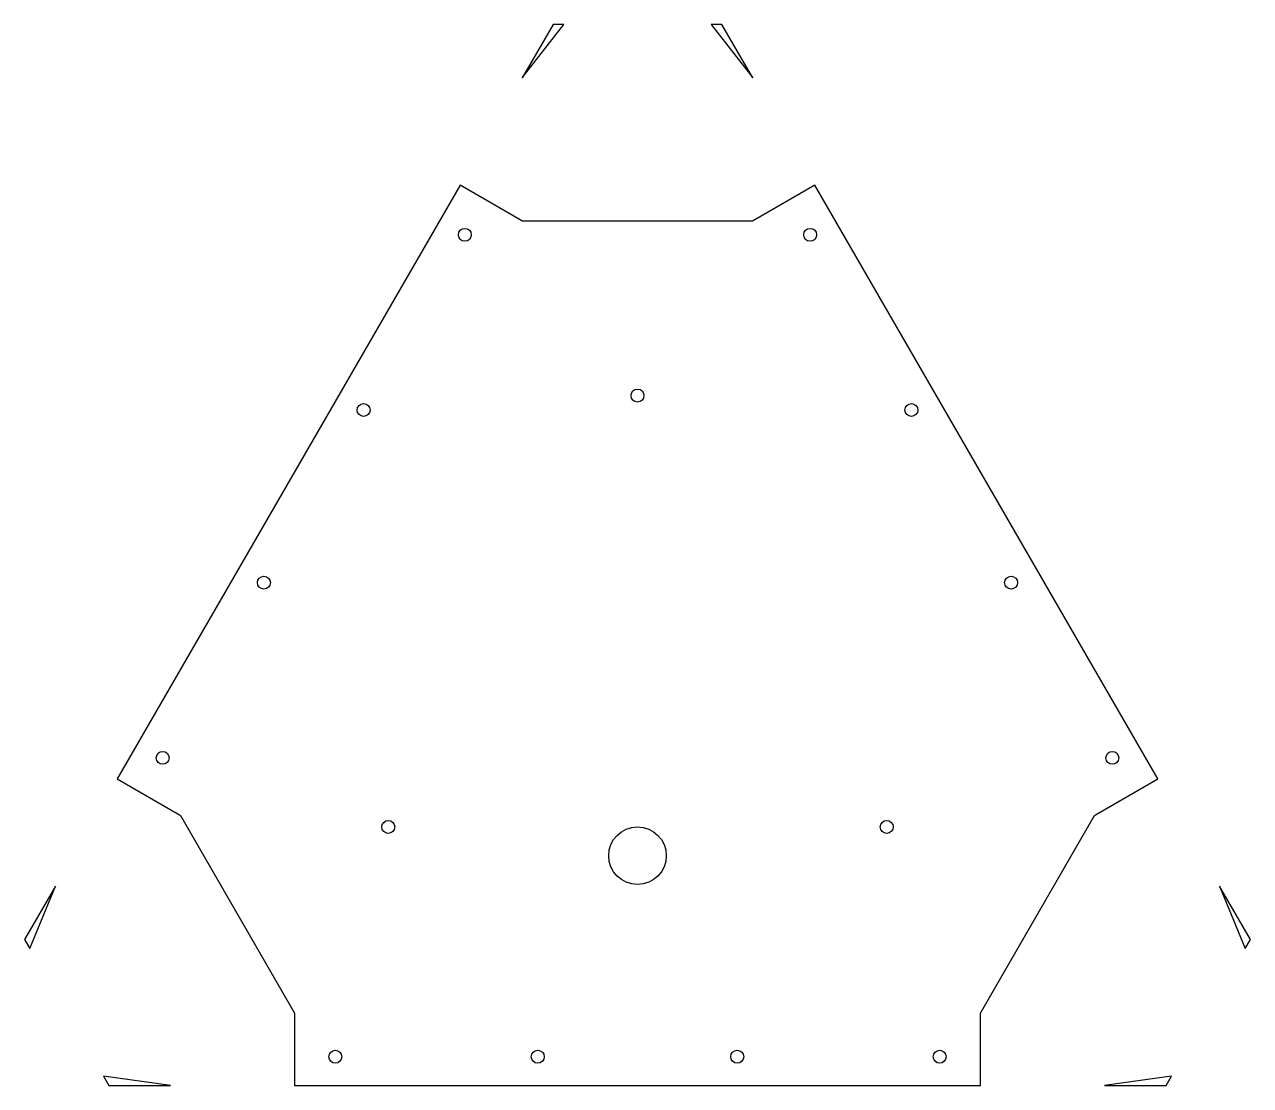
# Model space of a CAD drawing. Header units: metres. Extents: x -213 to 213, y -140 to 229.
import ezdxf

# ---------------------------------------------------------------- set-up
doc = ezdxf.new("R2010")
doc.units = ezdxf.units.M

msp = doc.modelspace()

# ---------------------------------------------------------------- linework, layer by layer
for points in [[(-25.6341, 229.0076), (-29.3294, 229.0076), (-40.0425, 210.4519)], [(25.6341, 229.0076), (40.0425, 210.4519), (29.3294, 229.0076)], [(-39.9096, 160.6821), (-61.5603, 173.1821), (-180.7602, -33.2783), (-159.1096, -45.7783), (-158.8168, -46.0711), (-119.3072, -114.5038), (-119.2, -114.9038), (-119.2, -139.9038), (119.2, -139.9038), (119.2, -114.9038), (119.3072, -114.5038), (158.8168, -46.0711), (159.1096, -45.7783), (180.7602, -33.2783), (61.5603, 173.1821), (39.9096, 160.6821), (39.5096, 160.5749), (-39.5096, 160.5749)], [(-211.1434, -92.3041), (-202.278, -70.5481), (-212.9911, -89.1038)], [(211.1434, -92.3041), (212.9911, -89.1038), (202.278, -70.5481)], [(-185.5094, -136.7036), (-183.6617, -139.9038), (-162.2354, -139.9038)], [(162.2354, -139.9038), (183.6617, -139.9038), (185.5094, -136.7036)]]:
    msp.add_lwpolyline(points, close=True)
for centre, radius in [((-60, 155.8846), 2.25), ((60, 155.8846), 2.25), ((0, 100), 2.25), ((-95.175, 94.9597), 2.25), ((95.175, 94.9597), 2.25), ((-129.825, 34.9441), 2.25), ((129.825, 34.9441), 2.25), ((-165, -25.9808), 2.25), ((165, -25.9808), 2.25), ((-86.6025, -50), 2.25), ((0, -60), 10), ((86.6025, -50), 2.25), ((-105, -129.9038), 2.25), ((-34.65, -129.9038), 2.25), ((34.65, -129.9038), 2.25), ((105, -129.9038), 2.25)]:
    msp.add_circle(centre, radius)

doc.saveas('drawing.dxf')
